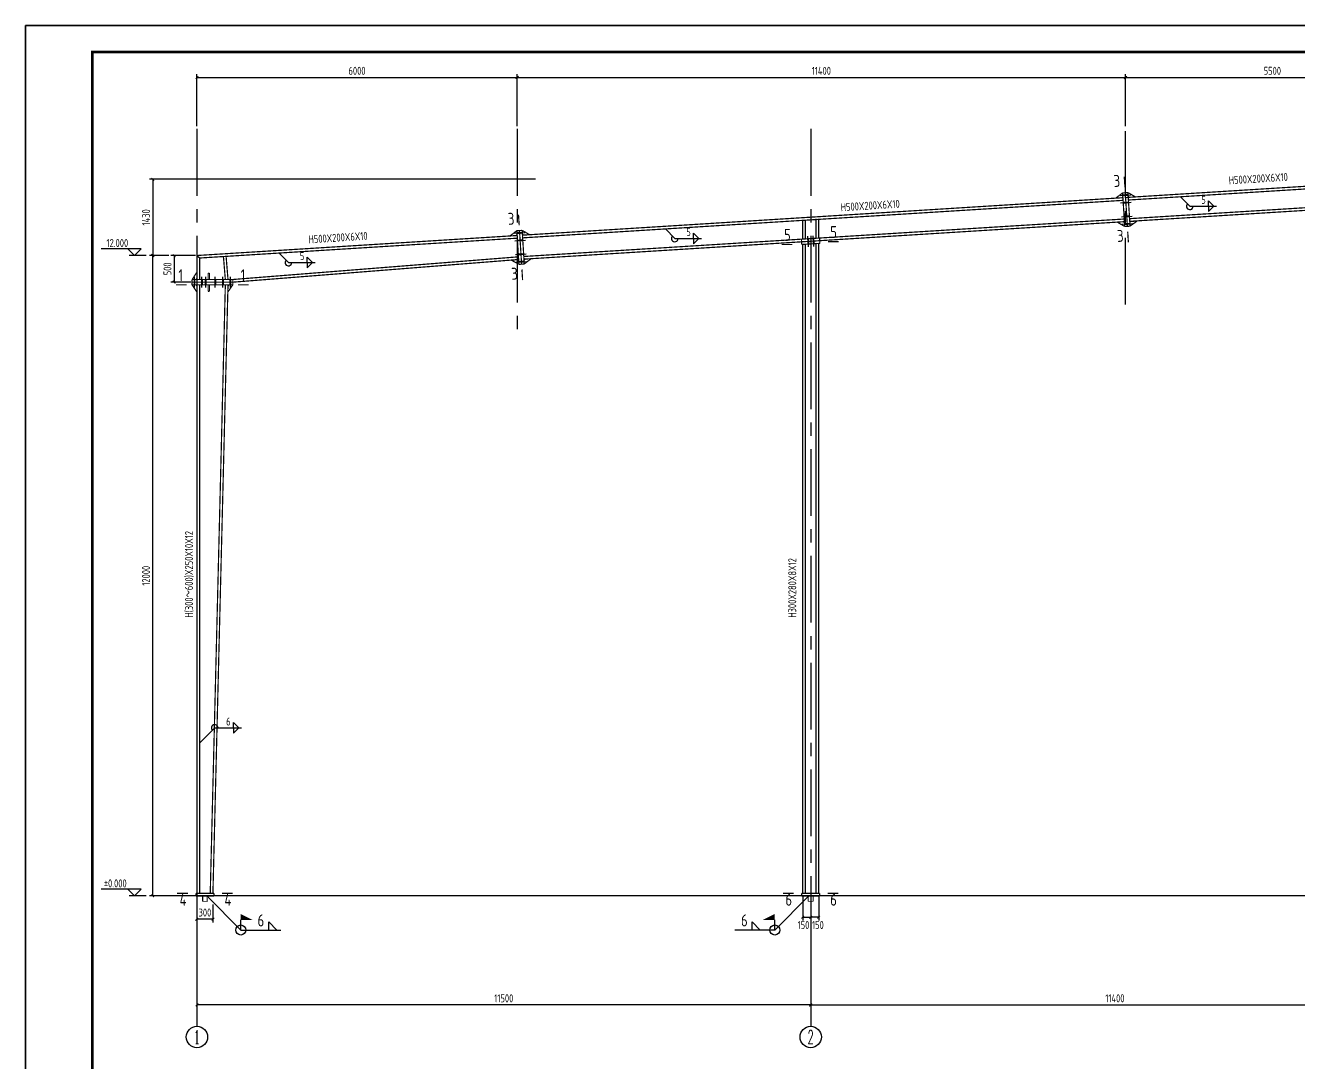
# Model space of a CAD drawing. Header units: millimetres. Extents: x 865490 to 879904, y 39442 to 44891.
# Drawn here: x 877564.8 to 878042.2, y 39655 to 40044 of the extents above; entities that cross this region are included whole.
import ezdxf
from ezdxf.enums import TextEntityAlignment as Align

# ---------------------------------------------------------------- set-up
doc = ezdxf.new("R2010")
doc.units = ezdxf.units.MM
doc.header["$LTSCALE"] = 1000
doc.header["$MEASUREMENT"] = 0
doc.linetypes.add('CENTER', pattern=[2, 1.25, -0.25, 0.25, -0.25])
doc.linetypes.add('DOTE', pattern=[2.42, 2, -0.2, 0.02, -0.2])
for name, color, linetype in [('10', 7, 'Continuous'), ('114', 2, 'Continuous'), ('116', 1, 'Continuous'), ('14', 2, 'Continuous'), ('1530', 253, 'Continuous'), ('1534', 7, 'Continuous'), ('AXIS', 3, 'Continuous'), ('AXIS_TEXT', 7, 'Continuous'), ('DIM', 7, 'Continuous'), ('DOTE', 1, 'DOTE'), ('M_Prof', 2, 'Continuous'), ('柱子', 8, 'Continuous'), ('标准截面(白色)', 7, 'Continuous'), ('焊缝标注', 3, 'Continuous')]:
    doc.layers.add(name, color=color, linetype=linetype)
doc.styles.add('_TCH_AXIS', font='COMPLEX', dxfattribs={"bigfont": 'GBCBIG'})
doc.styles.add('COMPLEX', font='COMPLEX')
doc.styles.add('GBHZ', font='gbenor.shx', dxfattribs={"width": 0.9, "bigfont": 'gbcbig.shx'})
doc.dimstyles.new('Y50', dxfattribs={"dimscale": 0, "dimtxt": 3, "dimasz": 0.01, "dimexe": 1.2, "dimexo": 1, "dimgap": 1, "dimtad": 1, "dimdec": 0, "dimlfac": 50, "dimzin": 0, "dimdsep": 46, "dimtxsty": 'GBHZ', "dimblk1": 'DX', "dimblk2": 'DX', "dimsah": 1, "dimcen": 0.09, "dimdle": 1, "dimadec": 0, "dimazin": 0, "dimtfac": 1, "dimtdec": 0, "dimtix": 1, "dimtmove": 2, "dimatfit": 3, "dimldrblk": 'DX', "dimfxl": 0, "dimtolj": 1, "dimtzin": 0, "dimarcsym": 0})

# ---------------------------------------------------------------- blocks, each defined once
blk = doc.blocks.new('DX')
at = {"color": 0, "linetype": 'ByBlock', "const_width": 40}
blk.add_lwpolyline([(-54, -51), (46, 49)], dxfattribs=at)
blk = doc.blocks.new('*D692')
at = {"color": 0, "lineweight": -2, "transparency": 16777216}
for p, q in [((877629.06, 39714.49), (877629.06, 39707.83)), ((877635.06, 39714.49), (877635.06, 39707.83)), ((877629.05, 39709.03), (877629.04, 39709.03)), ((877635.06, 39709.03), (877629.06, 39709.03)), ((877635.07, 39709.03), (877635.08, 39709.03))]:
    blk.add_line(p, q, dxfattribs=at)
at = {"layer": 'Defpoints', "color": 0, "transparency": 16777216}
for p in [(877629.06, 39715.49), (877635.06, 39715.49), (877629.06, 39709.03)]:
    blk.add_point(p, dxfattribs=at)
at = {"color": 0, "lineweight": -2, "transparency": 16777216, "xscale": 0.01, "yscale": 0.01, "zscale": 0.01}
blk.add_blockref('DX', (877629.06, 39709.03), dxfattribs=at)
at = {"color": 0, "lineweight": -2, "transparency": 16777216, "xscale": 0.01, "yscale": 0.01, "zscale": 0.01, "rotation": 180}
blk.add_blockref('DX', (877635.06, 39709.03), dxfattribs=at)
at = {"color": 0, "transparency": 16777216, "insert": (877632.06, 39711.53), "char_height": 3, "attachment_point": 5, "style": 'GBHZ'}
blk.add_mtext('\\A1;300', dxfattribs=at)
blk = doc.blocks.new('_AXISO')
blk.add_circle((0, 0), 0.5)
at = {"layer": 'AXIS_TEXT', "style": 'COMPLEX', "width": 1.041667}
blk.add_attdef('A', text='', height=0.56, dxfattribs=at).set_placement((-0.25, -0.28), (0.25, -0.28), align=Align.FIT)
blk = doc.blocks.new('*D678')
at = {"layer": 'Defpoints', "color": 0, "transparency": 16777216}
for p in [(877859.06, 39700.89), (878087.06, 39700.89), (878087.06, 39676.89)]:
    blk.add_point(p, dxfattribs=at)
at = {"layer": 'dim', "color": 0, "lineweight": -2, "transparency": 16777216}
for p, q in [((877859.06, 39699.89), (877859.06, 39675.69)), ((878087.06, 39699.89), (878087.06, 39675.69)), ((877859.07, 39676.89), (878087.05, 39676.89))]:
    blk.add_line(p, q, dxfattribs=at)
at = {"layer": 'dim', "color": 0, "lineweight": -2, "transparency": 16777216, "xscale": 0.01, "yscale": 0.01, "zscale": 0.01, "rotation": 180}
blk.add_blockref('DX', (877859.06, 39676.89), dxfattribs=at)
at = {"layer": 'dim', "color": 0, "lineweight": -2, "transparency": 16777216, "xscale": 0.01, "yscale": 0.01, "zscale": 0.01}
blk.add_blockref('DX', (878087.06, 39676.89), dxfattribs=at)
at = {"layer": 'dim', "color": 0, "transparency": 16777216, "insert": (877973.06, 39679.39), "char_height": 3, "attachment_point": 5, "style": 'GBHZ'}
blk.add_mtext('\\A1;11400', dxfattribs=at)
blk = doc.blocks.new('*D681')
at = {"layer": 'Defpoints', "color": 0, "transparency": 16777216}
for p in [(877612.5, 39957.75), (877619.56, 39957.75), (877619.03, 39717.75)]:
    blk.add_point(p, dxfattribs=at)
at = {"layer": 'dim', "color": 0, "lineweight": -2, "transparency": 16777216}
for p, q in [((877618.56, 39957.75), (877611.3, 39957.75)), ((877612.5, 39717.76), (877612.5, 39957.74)), ((877618.03, 39717.75), (877611.3, 39717.75))]:
    blk.add_line(p, q, dxfattribs=at)
at = {"layer": 'dim', "color": 0, "lineweight": -2, "transparency": 16777216, "xscale": 0.01, "yscale": 0.01, "zscale": 0.01}
for p, rotation in [((877612.5, 39957.75), 90), ((877612.5, 39717.75), 270)]:
    blk.add_blockref('DX', p, dxfattribs=dict(at, rotation=rotation))
at = {"layer": 'dim', "color": 0, "transparency": 16777216, "insert": (877610, 39837.75), "char_height": 3, "attachment_point": 5, "rotation": 90, "style": 'GBHZ'}
blk.add_mtext('\\A1;12000', dxfattribs=at)
blk = doc.blocks.new('*D682')
at = {"layer": 'Defpoints', "color": 0, "transparency": 16777216}
for p in [(877756.94, 39986.35), (877612.5, 39957.75), (877619.56, 39957.75)]:
    blk.add_point(p, dxfattribs=at)
at = {"layer": 'dim', "color": 0, "lineweight": -2, "transparency": 16777216}
for p, q in [((877755.94, 39986.35), (877611.3, 39986.35)), ((877612.5, 39986.34), (877612.5, 39957.76)), ((877618.56, 39957.75), (877611.3, 39957.75))]:
    blk.add_line(p, q, dxfattribs=at)
at = {"layer": 'dim', "color": 0, "lineweight": -2, "transparency": 16777216, "xscale": 0.01, "yscale": 0.01, "zscale": 0.01}
for p, rotation in [((877612.5, 39986.35), 90), ((877612.5, 39957.75), 270)]:
    blk.add_blockref('DX', p, dxfattribs=dict(at, rotation=rotation))
at = {"layer": 'dim', "color": 0, "transparency": 16777216, "insert": (877610, 39972.05), "char_height": 3, "attachment_point": 5, "rotation": 90, "style": 'GBHZ'}
blk.add_mtext('\\A1;1430', dxfattribs=at)
blk = doc.blocks.new('*D686')
at = {"layer": 'Defpoints', "color": 0, "transparency": 16777216}
for p in [(877749.06, 40024.47), (877629.06, 40005.16), (877749.06, 40005.16)]:
    blk.add_point(p, dxfattribs=at)
at = {"layer": 'dim', "color": 0, "lineweight": -2, "transparency": 16777216}
for p, q in [((877629.06, 40006.16), (877629.06, 40025.67)), ((877629.07, 40024.47), (877749.05, 40024.47)), ((877749.06, 40006.16), (877749.06, 40025.67))]:
    blk.add_line(p, q, dxfattribs=at)
at = {"layer": 'dim', "color": 0, "lineweight": -2, "transparency": 16777216, "xscale": 0.01, "yscale": 0.01, "zscale": 0.01, "rotation": 180}
blk.add_blockref('DX', (877629.06, 40024.47), dxfattribs=at)
at = {"layer": 'dim', "color": 0, "lineweight": -2, "transparency": 16777216, "xscale": 0.01, "yscale": 0.01, "zscale": 0.01}
blk.add_blockref('DX', (877749.06, 40024.47), dxfattribs=at)
at = {"layer": 'dim', "color": 0, "transparency": 16777216, "insert": (877689.06, 40026.97), "char_height": 3, "attachment_point": 5, "style": 'GBHZ'}
blk.add_mtext('\\A1;6000', dxfattribs=at)
blk = doc.blocks.new('*D687')
at = {"layer": 'Defpoints', "color": 0, "transparency": 16777216}
for p in [(877977.06, 40024.47), (877749.06, 40005.16), (877977.06, 40005.16)]:
    blk.add_point(p, dxfattribs=at)
at = {"layer": 'dim', "color": 0, "lineweight": -2, "transparency": 16777216}
for p, q in [((877749.06, 40006.16), (877749.06, 40025.67)), ((877749.07, 40024.47), (877977.05, 40024.47)), ((877977.06, 40006.16), (877977.06, 40025.67))]:
    blk.add_line(p, q, dxfattribs=at)
at = {"layer": 'dim', "color": 0, "lineweight": -2, "transparency": 16777216, "xscale": 0.01, "yscale": 0.01, "zscale": 0.01, "rotation": 180}
blk.add_blockref('DX', (877749.06, 40024.47), dxfattribs=at)
at = {"layer": 'dim', "color": 0, "lineweight": -2, "transparency": 16777216, "xscale": 0.01, "yscale": 0.01, "zscale": 0.01}
blk.add_blockref('DX', (877977.06, 40024.47), dxfattribs=at)
at = {"layer": 'dim', "color": 0, "transparency": 16777216, "insert": (877863.06, 40026.97), "char_height": 3, "attachment_point": 5, "style": 'GBHZ'}
blk.add_mtext('\\A1;11400', dxfattribs=at)
blk = doc.blocks.new('*D688')
at = {"layer": 'Defpoints', "color": 0, "transparency": 16777216}
for p in [(878087.06, 40024.47), (877977.06, 40005.16), (878087.06, 40005.16)]:
    blk.add_point(p, dxfattribs=at)
at = {"layer": 'dim', "color": 0, "lineweight": -2, "transparency": 16777216}
for p, q in [((877977.06, 40006.16), (877977.06, 40025.67)), ((877977.07, 40024.47), (878087.05, 40024.47)), ((878087.06, 40006.16), (878087.06, 40025.67))]:
    blk.add_line(p, q, dxfattribs=at)
at = {"layer": 'dim', "color": 0, "lineweight": -2, "transparency": 16777216, "xscale": 0.01, "yscale": 0.01, "zscale": 0.01, "rotation": 180}
blk.add_blockref('DX', (877977.06, 40024.47), dxfattribs=at)
at = {"layer": 'dim', "color": 0, "lineweight": -2, "transparency": 16777216, "xscale": 0.01, "yscale": 0.01, "zscale": 0.01}
blk.add_blockref('DX', (878087.06, 40024.47), dxfattribs=at)
at = {"layer": 'dim', "color": 0, "transparency": 16777216, "insert": (878032.06, 40026.97), "char_height": 3, "attachment_point": 5, "style": 'GBHZ'}
blk.add_mtext('\\A1;5500', dxfattribs=at)
blk = doc.blocks.new('*D690')
at = {"layer": 'Defpoints', "color": 0, "transparency": 16777216}
for p in [(877629.58, 39957.75), (877620.54, 39947.76), (877627.75, 39947.76)]:
    blk.add_point(p, dxfattribs=at)
at = {"layer": 'dim', "color": 0, "lineweight": -2, "transparency": 16777216}
for p, q in [((877628.58, 39957.75), (877619.34, 39957.75)), ((877620.54, 39957.74), (877620.54, 39947.77)), ((877626.75, 39947.76), (877619.34, 39947.76))]:
    blk.add_line(p, q, dxfattribs=at)
at = {"layer": 'dim', "color": 0, "lineweight": -2, "transparency": 16777216, "xscale": 0.01, "yscale": 0.01, "zscale": 0.01}
for p, rotation in [((877620.54, 39957.75), 90), ((877620.54, 39947.76), 270)]:
    blk.add_blockref('DX', p, dxfattribs=dict(at, rotation=rotation))
at = {"layer": 'dim', "color": 0, "transparency": 16777216, "insert": (877618.04, 39952.75), "char_height": 3, "attachment_point": 5, "rotation": 90, "style": 'GBHZ'}
blk.add_mtext('\\A1;500', dxfattribs=at)
blk = doc.blocks.new('*D709')
at = {"layer": 'Defpoints', "color": 0, "transparency": 16777216}
for p in [(877629.06, 39700.89), (877859.06, 39700.89), (877629.06, 39676.89)]:
    blk.add_point(p, dxfattribs=at)
at = {"layer": 'dim', "color": 0, "lineweight": -2, "transparency": 16777216}
for p, q in [((877629.06, 39699.89), (877629.06, 39675.69)), ((877859.06, 39699.89), (877859.06, 39675.69)), ((877859.05, 39676.89), (877629.07, 39676.89))]:
    blk.add_line(p, q, dxfattribs=at)
at = {"layer": 'dim', "color": 0, "lineweight": -2, "transparency": 16777216, "xscale": 0.01, "yscale": 0.01, "zscale": 0.01, "rotation": 180}
blk.add_blockref('DX', (877629.06, 39676.89), dxfattribs=at)
at = {"layer": 'dim', "color": 0, "lineweight": -2, "transparency": 16777216, "xscale": 0.01, "yscale": 0.01, "zscale": 0.01}
blk.add_blockref('DX', (877859.06, 39676.89), dxfattribs=at)
at = {"layer": 'dim', "color": 0, "transparency": 16777216, "insert": (877744.06, 39679.39), "char_height": 3, "attachment_point": 5, "style": 'GBHZ'}
blk.add_mtext('\\A1;11500', dxfattribs=at)
blk = doc.blocks.new('*D710')
at = {"layer": 'Defpoints', "color": 0, "transparency": 16777216}
for p in [(877856.06, 39718.75), (877859.06, 39718.75), (877859.06, 39709.8)]:
    blk.add_point(p, dxfattribs=at)
at = {"layer": 'dim', "color": 0, "lineweight": -2, "transparency": 16777216}
for p, q in [((877856.06, 39717.75), (877856.06, 39708.6)), ((877859.06, 39717.75), (877859.06, 39708.6)), ((877856.07, 39709.8), (877859.05, 39709.8))]:
    blk.add_line(p, q, dxfattribs=at)
at = {"layer": 'dim', "color": 0, "lineweight": -2, "transparency": 16777216, "xscale": 0.01, "yscale": 0.01, "zscale": 0.01, "rotation": 180}
blk.add_blockref('DX', (877856.06, 39709.8), dxfattribs=at)
at = {"layer": 'dim', "color": 0, "lineweight": -2, "transparency": 16777216, "xscale": 0.01, "yscale": 0.01, "zscale": 0.01}
blk.add_blockref('DX', (877859.06, 39709.8), dxfattribs=at)
at = {"layer": 'dim', "color": 0, "transparency": 16777216, "insert": (877856.36, 39706.86), "char_height": 3, "attachment_point": 5, "style": 'GBHZ'}
blk.add_mtext('\\A1;150', dxfattribs=at)
blk = doc.blocks.new('*D711')
at = {"layer": 'Defpoints', "color": 0, "transparency": 16777216}
for p in [(877859.06, 39718.75), (877862.06, 39718.75), (877859.06, 39709.8)]:
    blk.add_point(p, dxfattribs=at)
at = {"layer": 'dim', "color": 0, "lineweight": -2, "transparency": 16777216}
for p, q in [((877859.06, 39717.75), (877859.06, 39708.6)), ((877862.06, 39717.75), (877862.06, 39708.6)), ((877862.05, 39709.8), (877859.07, 39709.8))]:
    blk.add_line(p, q, dxfattribs=at)
at = {"layer": 'dim', "color": 0, "lineweight": -2, "transparency": 16777216, "xscale": 0.01, "yscale": 0.01, "zscale": 0.01, "rotation": 180}
blk.add_blockref('DX', (877859.06, 39709.8), dxfattribs=at)
at = {"layer": 'dim', "color": 0, "lineweight": -2, "transparency": 16777216, "xscale": 0.01, "yscale": 0.01, "zscale": 0.01}
blk.add_blockref('DX', (877862.06, 39709.8), dxfattribs=at)
at = {"layer": 'dim', "color": 0, "transparency": 16777216, "insert": (877861.77, 39706.86), "char_height": 3, "attachment_point": 5, "style": 'GBHZ'}
blk.add_mtext('\\A1;150', dxfattribs=at)

msp = doc.modelspace()

# ---------------------------------------------------------------- linework, layer by layer
for p, q in [((877564.825, 39449.955), (877564.825, 40043.955)), ((877564.825, 40043.955), (877564.825, 39449.955))]:
    msp.add_line(p, q)
at = {"color": 0}
for p, q in [((878616.075, 40043.955), (877564.825, 40043.955)), ((877564.825, 40043.955), (878616.075, 40043.955))]:
    msp.add_line(p, q, dxfattribs=at)
at = {"color": 0, "const_width": 1}
msp.add_lwpolyline([(878606.075, 39459.955), (877589.825, 39459.955), (877589.825, 40033.955), (878606.075, 40033.955)], close=True, dxfattribs=at)
at = {"layer": '10', "const_width": 0.45}
for points in [[(877976.578, 39987.265), (877976.828, 39983.273)], [(877749.576, 39973.09), (877749.826, 39969.098)], [(877978.113, 39962.693), (877977.864, 39966.685)], [(877852.152, 39961.875), (877848.152, 39961.875)], [(877869.49, 39962.944), (877865.49, 39962.944)], [(877751.111, 39948.518), (877750.862, 39952.51)], [(877621.228, 39946.759), (877625.228, 39946.759)], [(877648.516, 39946.759), (877644.516, 39946.759)], [(877621.664, 39718.749), (877625.664, 39718.749)], [(877642.465, 39718.749), (877638.465, 39718.749)], [(877848.664, 39718.749), (877852.664, 39718.749)], [(877869.464, 39718.749), (877865.464, 39718.749)]]:
    msp.add_lwpolyline(points, dxfattribs=at)
at = {"layer": '114'}
for p, q in [((877975.012, 39980.254), (877979.005, 39980.503)), ((877975.187, 39977.459), (877979.179, 39977.709)), ((877975.511, 39972.27), (877979.503, 39972.519)), ((877975.685, 39969.475), (877979.678, 39969.724)), ((877748.01, 39966.079), (877752.003, 39966.328)), ((877858.253, 39961.04), (877858.004, 39965.032)), ((877860.25, 39961.164), (877860, 39965.157)), ((877748.185, 39963.284), (877752.177, 39963.533)), ((877748.509, 39958.095), (877752.501, 39958.344)), ((877748.683, 39955.3), (877752.676, 39955.549)), ((877628.164, 39945.759), (877628.164, 39949.759)), ((877630.964, 39945.759), (877630.964, 39949.759)), ((877632.364, 39945.759), (877632.364, 39949.759)), ((877635.933, 39945.759), (877635.933, 39949.759)), ((877638.815, 39945.759), (877638.815, 39949.759)), ((877641.616, 39945.759), (877641.616, 39949.759))]:
    msp.add_line(p, q, dxfattribs=at)
at = {"layer": '114', "color": 1, "const_width": 0.7}
for points in [[(877976.01, 39980.316), (877978.006, 39980.441)], [(877976.185, 39977.522), (877978.181, 39977.646)], [(877976.509, 39972.332), (877978.505, 39972.457)], [(877976.683, 39969.537), (877978.68, 39969.662)], [(877749.008, 39966.141), (877751.004, 39966.266)], [(877749.183, 39963.347), (877751.179, 39963.471)], [(877858.191, 39962.038), (877858.066, 39964.034)], [(877860.187, 39962.162), (877860.063, 39964.159)], [(877749.507, 39958.158), (877751.503, 39958.282)], [(877749.681, 39955.362), (877751.678, 39955.487)], [(877628.164, 39946.759), (877628.164, 39948.759)], [(877630.964, 39946.759), (877630.964, 39948.759)], [(877632.364, 39946.759), (877632.364, 39948.759)], [(877635.933, 39946.759), (877635.933, 39948.759)], [(877638.815, 39946.759), (877638.815, 39948.759)], [(877641.616, 39946.759), (877641.616, 39948.759)]]:
    msp.add_lwpolyline(points, dxfattribs=at)
at = {"layer": '116', "const_width": 0.2}
for points in [[(877631.064, 39717.749), (877631.064, 39715.749)], [(877631.364, 39717.749), (877631.364, 39715.749)], [(877632.764, 39717.749), (877632.764, 39715.749)], [(877633.064, 39717.749), (877633.064, 39715.749)], [(877858.064, 39717.749), (877858.064, 39715.749)], [(877858.364, 39717.749), (877858.364, 39715.749)], [(877859.764, 39717.749), (877859.764, 39715.749)], [(877860.064, 39717.749), (877860.064, 39715.749)], [(877631.064, 39715.749), (877633.064, 39715.749)], [(877860.064, 39715.749), (877858.064, 39715.749)]]:
    msp.add_lwpolyline(points, dxfattribs=at)
at = {"layer": '14', "const_width": 0.45}
for points in [[(877973.372, 39979.25), (877975.954, 39981.215)], [(877975.667, 39979.393), (877973.372, 39979.25)], [(877976.041, 39979.817), (877975.667, 39979.393)], [(877975.954, 39981.215), (877976.952, 39981.277)], [(877976.741, 39968.619), (877975.954, 39981.215)], [(877975.954, 39981.215), (877976.041, 39979.817)], [(877976.952, 39981.277), (877977.95, 39981.339)], [(877976.952, 39981.277), (877977.739, 39968.681)], [(877977.739, 39968.681), (877976.952, 39981.277)], [(877977.95, 39981.339), (877978.737, 39968.744)], [(877978.038, 39979.942), (877977.95, 39981.339)], [(877977.95, 39981.339), (877980.757, 39979.711)], [(877978.462, 39979.568), (877978.038, 39979.942)], [(877980.757, 39979.711), (877978.462, 39979.568)], [(877856.064, 39963.909), (877856.064, 39970.922)], [(877857.065, 39963.971), (877857.065, 39970.985)], [(877861.064, 39964.221), (877861.064, 39971.541)], [(877862.064, 39964.284), (877862.064, 39971.541)], [(877973.933, 39970.267), (877976.228, 39970.411)], [(877976.74, 39968.639), (877973.933, 39970.267)], [(877976.228, 39970.411), (877976.652, 39970.036)], [(877976.652, 39970.036), (877976.74, 39968.639)], [(877978.648, 39970.161), (877979.023, 39970.569)], [(877978.736, 39968.764), (877978.648, 39970.161)], [(877981.323, 39970.616), (877978.736, 39968.764)], [(877979.023, 39970.569), (877981.323, 39970.616)], [(877746.37, 39965.075), (877748.952, 39967.039)], [(877748.665, 39965.218), (877746.37, 39965.075)], [(877749.04, 39965.642), (877748.665, 39965.218)], [(877748.952, 39967.039), (877749.95, 39967.102)], [(877749.739, 39954.444), (877748.952, 39967.039)], [(877748.952, 39967.039), (877749.04, 39965.642)], [(877749.95, 39967.102), (877750.948, 39967.164)], [(877749.95, 39967.102), (877750.737, 39954.506)], [(877750.737, 39954.506), (877749.95, 39967.102)], [(877750.948, 39967.164), (877751.735, 39954.568)], [(877751.036, 39965.767), (877750.948, 39967.164)], [(877750.948, 39967.164), (877753.755, 39965.536)], [(877751.46, 39965.392), (877751.036, 39965.767)], [(877753.755, 39965.536), (877751.46, 39965.392)], [(877977.739, 39968.681), (877976.741, 39968.619)], [(877978.737, 39968.744), (877977.739, 39968.681)], [(877855.605, 39963.88), (877862.4, 39964.304)], [(877855.605, 39963.88), (877855.667, 39962.882)], [(877855.667, 39962.882), (877862.462, 39963.306)], [(877862.462, 39963.306), (877855.667, 39962.882)], [(877855.729, 39961.884), (877855.667, 39962.882)], [(877862.524, 39962.308), (877855.729, 39961.884)], [(877862.4, 39964.304), (877862.462, 39963.306)], [(877862.462, 39963.306), (877862.524, 39962.308)], [(877629.064, 39948.759), (877629.064, 39957.749)], [(877629.064, 39957.749), (877630.064, 39956.81)], [(877630.064, 39956.81), (877630.064, 39948.759)], [(877639.004, 39957.368), (877640.001, 39957.43)], [(877639.715, 39948.759), (877639.004, 39957.368)], [(877640.001, 39957.43), (877640.716, 39948.759)], [(877746.94, 39955.977), (877749.228, 39956.218)], [(877749.738, 39954.464), (877746.94, 39955.977)], [(877749.228, 39956.218), (877749.65, 39955.861)], [(877749.65, 39955.861), (877749.738, 39954.464)], [(877751.646, 39955.986), (877752.021, 39956.41)], [(877751.734, 39954.588), (877751.646, 39955.986)], [(877754.316, 39956.553), (877751.734, 39954.588)], [(877752.021, 39956.41), (877754.316, 39956.553)], [(877627.265, 39948.759), (877629.064, 39951.459)], [(877629.064, 39951.459), (877629.064, 39949.159)], [(877633.265, 39948.759), (877633.265, 39951.159)], [(877633.265, 39951.159), (877633.765, 39951.159)], [(877633.765, 39951.159), (877633.765, 39948.759)], [(877750.737, 39954.506), (877749.739, 39954.444)], [(877751.735, 39954.568), (877750.737, 39954.506)], [(877627.228, 39948.759), (877642.516, 39948.759)], [(877627.228, 39947.759), (877627.228, 39948.759)], [(877627.228, 39947.759), (877642.516, 39947.759)], [(877627.228, 39946.759), (877627.228, 39947.759)], [(877642.516, 39947.759), (877627.228, 39947.759)], [(877642.516, 39946.759), (877627.228, 39946.759)], [(877628.664, 39948.759), (877627.265, 39948.759)], [(877629.064, 39944.059), (877627.265, 39946.759)], [(877627.265, 39946.759), (877628.664, 39946.759)], [(877629.064, 39949.159), (877628.664, 39948.759)], [(877628.664, 39946.759), (877629.064, 39946.359)], [(877630.064, 39948.759), (877629.064, 39948.759)], [(877629.064, 39946.359), (877629.064, 39944.059)], [(877633.765, 39948.759), (877633.265, 39948.759)], [(877633.265, 39946.759), (877633.265, 39944.359)], [(877633.765, 39946.759), (877633.265, 39946.759)], [(877633.765, 39944.359), (877633.765, 39946.759)], [(877640.716, 39948.759), (877639.715, 39948.759)], [(877642.516, 39946.759), (877640.648, 39944.06)], [(877640.648, 39944.06), (877640.706, 39946.359)], [(877640.706, 39946.359), (877641.116, 39946.759)], [(877641.116, 39946.759), (877642.516, 39946.759)], [(877642.516, 39948.759), (877642.516, 39947.759)], [(877642.516, 39947.759), (877642.516, 39946.759)], [(877633.265, 39944.359), (877633.765, 39944.359)], [(877628.664, 39717.749), (877628.664, 39718.749)], [(877628.664, 39718.749), (877635.465, 39718.749)], [(877635.465, 39717.749), (877628.664, 39717.749)], [(877635.465, 39718.749), (877635.465, 39717.749)], [(877855.664, 39717.749), (877855.664, 39718.749)], [(877855.664, 39718.749), (877862.464, 39718.749)], [(877862.464, 39717.749), (877855.664, 39717.749)], [(877862.464, 39718.749), (877862.464, 39717.749)]]:
    msp.add_lwpolyline(points, dxfattribs=at)
at = {"layer": '1530'}
for p, q in [((877610.103, 39957.749), (877603.632, 39957.749)), ((877610.103, 39717.749), (877603.632, 39717.749))]:
    msp.add_line(p, q, dxfattribs=at)
at = {"layer": '1534'}
for points in [[(877603.132, 39960.249), (877605.632, 39957.749), (877608.132, 39960.249), (877593.198, 39960.249)], [(877603.132, 39720.249), (877605.632, 39717.749), (877608.132, 39720.249), (877593.198, 39720.249)]]:
    msp.add_lwpolyline(points, dxfattribs=at)
at = {"layer": 'AXIS', "color": 0}
for p, q in [((877629.064, 39700.89), (877629.064, 39668.89)), ((877859.064, 39700.89), (877859.064, 39668.89))]:
    msp.add_line(p, q, dxfattribs=at)
at = {"layer": 'DOTE', "linetype": 'CENTER', "ltscale": 0.02}
for p, q in [((877629.064, 40005.161), (877629.064, 39700.89)), ((877749.064, 40005.161), (877749.064, 39927.816)), ((877859.064, 40005.161), (877859.064, 39700.89)), ((877977.064, 39939.37), (877977.064, 40005.161))]:
    msp.add_line(p, q, dxfattribs=at)
at = {"layer": 'M_Prof'}
msp.add_line((878580.502, 39717.749), (877617.846, 39717.749), dxfattribs=at)
at = {"layer": '柱子', "const_width": 0.45}
for points in [[(877977.064, 39979.48), (878090.064, 39986.537)], [(877978.125, 39978.545), (878089.064, 39985.472)], [(877751.061, 39965.368), (877976.066, 39979.418)], [(877751.123, 39964.369), (877976.129, 39978.42)], [(877978.561, 39971.559), (878074.594, 39977.541)], [(877978.624, 39970.56), (878074.594, 39976.541)], [(877751.559, 39957.383), (877976.565, 39971.434)], [(877751.621, 39956.385), (877976.627, 39970.436)], [(877629.064, 39957.749), (877749.064, 39965.243)], [(877630.064, 39956.81), (877749.127, 39964.245)], [(877856.064, 39718.749), (877856.064, 39961.905)], [(877857.065, 39718.749), (877857.065, 39961.967)], [(877861.064, 39718.749), (877861.064, 39962.217)], [(877862.064, 39718.749), (877862.064, 39962.28)], [(877642.516, 39948.759), (877749.563, 39957.259)], [(877642.516, 39947.753), (877749.625, 39956.26)], [(877629.064, 39718.749), (877629.064, 39946.759)], [(877629.064, 39946.759), (877630.064, 39946.759)], [(877630.064, 39718.749), (877630.064, 39946.759)], [(877634.064, 39718.749), (877639.715, 39946.759)], [(877635.064, 39718.749), (877640.716, 39946.759)], [(877639.715, 39946.759), (877640.716, 39946.759)]]:
    msp.add_lwpolyline(points, dxfattribs=at)
at = {"layer": '焊缝标注'}
for p, q in [((877997.611, 39979.761), (878001.137, 39976.216)), ((878001.137, 39976.216), (878011.137, 39976.216)), ((878008.137, 39978.216), (878010.137, 39976.216)), ((878008.137, 39976.216), (878008.137, 39978.216)), ((878008.137, 39974.216), (878010.137, 39976.216)), ((878008.137, 39976.216), (878008.137, 39974.216)), ((877804.625, 39967.71), (877808.151, 39964.165)), ((877815.151, 39966.165), (877817.151, 39964.165)), ((877815.151, 39964.165), (877815.151, 39966.165)), ((877808.151, 39964.165), (877818.151, 39964.165)), ((877815.151, 39962.165), (877817.151, 39964.165)), ((877815.151, 39964.165), (877815.151, 39962.165)), ((877659.83, 39958.669), (877663.356, 39955.123)), ((877670.356, 39957.123), (877672.356, 39955.123)), ((877670.356, 39955.123), (877670.356, 39957.123)), ((877663.356, 39955.123), (877673.356, 39955.123)), ((877670.356, 39953.123), (877672.356, 39955.123)), ((877670.356, 39955.123), (877670.356, 39953.123)), ((877630.064, 39775.057), (877635.724, 39780.711)), ((877635.724, 39780.711), (877645.724, 39780.711)), ((877642.724, 39782.711), (877644.724, 39780.711)), ((877642.724, 39780.711), (877642.724, 39782.711)), ((877642.724, 39778.711), (877644.724, 39780.711)), ((877642.724, 39780.711), (877642.724, 39778.711)), ((877632.814, 39717.749), (877645.507, 39704.986)), ((877858.314, 39717.749), (877845.622, 39704.986)), ((877645.507, 39704.986), (877645.507, 39708.736)), ((877656.007, 39707.986), (877659.007, 39704.986)), ((877656.007, 39704.986), (877656.007, 39707.986)), ((877837.159, 39707.986), (877840.159, 39704.986)), ((877837.159, 39704.986), (877837.159, 39707.986)), ((877845.622, 39704.986), (877845.622, 39708.736)), ((877645.507, 39704.986), (877660.507, 39704.986)), ((877845.622, 39704.986), (877830.622, 39704.986))]:
    msp.add_line(p, q, dxfattribs=at)
for centre in [(877645.507, 39704.986), (877845.622, 39704.986)]:
    msp.add_circle(centre, 1.875, dxfattribs=at)
for centre, start, end in [((878001.137, 39976.216), 134.84025, 0), ((877808.151, 39964.165), 134.84025, 0), ((877663.356, 39955.123), 134.84028, 0), ((877635.724, 39780.711), 0, 224.97719)]:
    msp.add_arc(centre, 1.25, start, end, dxfattribs=at)
for points in [[(877997.611, 39979.761), (877998.21, 39978.947), (877998.423, 39979.158)], [(877804.625, 39967.71), (877805.224, 39966.895), (877805.436, 39967.107)], [(877659.83, 39958.669), (877660.429, 39957.854), (877660.642, 39958.065)], [(877630.064, 39775.057), (877630.878, 39775.657), (877630.666, 39775.87)], [(877645.507, 39708.736), (877650.007, 39708.736), (877645.507, 39710.986)], [(877845.622, 39708.736), (877841.122, 39708.736), (877845.622, 39710.986)]]:
    msp.add_solid(points, dxfattribs=at)

# ---------------------------------------------------------------- block references
at = {"layer": 'AXIS', "color": 0}
ref = msp.add_blockref('_AXISO', (877629.064, 39664.89), dxfattribs=dict(at, xscale=8, yscale=8, zscale=8))
ref.add_attrib('A', '1', dxfattribs={"layer": 'AXIS_TEXT', "color": 0, "height": 5.147, "style": '_TCH_AXIS'}).set_placement((877627.962, 39662.317), (877630.167, 39662.317), align=Align.FIT)
ref = msp.add_blockref('_AXISO', (877859.064, 39664.89), dxfattribs=dict(at, xscale=8, yscale=8, zscale=8))
ref.add_attrib('A', '2', dxfattribs={"layer": 'AXIS_TEXT', "color": 0, "height": 5.147, "style": '_TCH_AXIS', "width": 0.642857}).set_placement((877857.962, 39662.317), (877860.167, 39662.317), align=Align.FIT)

# ---------------------------------------------------------------- texts
at = {"layer": '10', "style": 'GBHZ', "width": 0.9}
for rotation, p in [(3.57339, (877972.733, 39983.373)), (3.57333, (877745.731, 39969.198)), (3.57339, (877974.019, 39962.793)), (3.57345, (877747.017, 39948.618))]:
    msp.add_text('3', height=4.5, rotation=rotation, dxfattribs=at).set_placement(p)
for s, p in [('5', (877849.072, 39963.23)), ('5', (877866.41, 39964.299)), ('1', (877622.148, 39948.114)), ('1', (877645.436, 39948.114)), ('4', (877622.585, 39714.104)), ('4', (877639.384, 39714.104)), ('6', (877849.584, 39714.104)), ('6', (877866.384, 39714.104))]:
    msp.add_text(s, height=4.5, dxfattribs=at).set_placement(p)
at = {"layer": '1534', "style": 'GBHZ', "width": 0.9}
for s, p in [('12.000', (877595.194, 39960.949)), ('%%P0.000', (877594.196, 39720.949))]:
    msp.add_text(s, height=3, dxfattribs=at).set_placement(p)
at = {"layer": '标准截面(白色)', "style": 'GBHZ', "width": 0.9}
for s, rotation, p in [('H500X200X6X10', 3.57503, (878015.826, 39984.383)), ('H500X200X6X10', 3.57503, (877870.402, 39974.284)), ('H500X200X6X10', 3.66646, (877670.99, 39962.254)), ('H(300～600)X250X10X12', 90, (877627.588, 39822.011)), ('H300X280X8X12', 90, (877853.662, 39822.011))]:
    msp.add_text(s, height=3, rotation=rotation, dxfattribs=at).set_placement(p)
at = {"layer": '焊缝标注', "style": 'GBHZ', "width": 0.9}
for s, height, p in [('5', 3, (878005.437, 39977.116)), ('5', 3, (877812.451, 39965.065)), ('5', 3, (877667.656, 39956.023)), ('6', 3, (877640.024, 39781.611)), ('6', 4.5, (877651.807, 39706.336)), ('6', 4.5, (877832.959, 39706.336))]:
    msp.add_text(s, height=height, dxfattribs=at).set_placement(p)

# ---------------------------------------------------------------- dimensions: what is measured, and where the dimension line sits
dim = msp.add_linear_dim(base=(877629.064, 39709.029), p1=(877635.064, 39715.487), p2=(877629.064, 39715.487), dimstyle='Y50', override={"dimscale": 1})
dim.commit()
dim.dimension.update_dxf_attribs({"geometry": '*D692', "text_midpoint": (877632.064, 39711.529)})
at = {"layer": 'dim'}
for base, p1, p2, picture, middle in [((877749.064, 40024.473), (877629.064, 40005.161), (877749.064, 40005.161), '*D686', (877689.064, 40026.973)), ((877977.064, 40024.473), (877749.064, 40005.161), (877977.064, 40005.161), '*D687', (877863.064, 40026.973)), ((878087.064, 40024.473), (877977.064, 40005.161), (878087.064, 40005.161), '*D688', (878032.064, 40026.973)), ((878087.064, 39676.89), (877859.064, 39700.89), (878087.064, 39700.89), '*D678', (877973.064, 39679.39))]:
    dim = msp.add_linear_dim(base=base, p1=p1, p2=p2, dimstyle='Y50', override={"dimscale": 1}, dxfattribs=at)
    dim.commit()
    dim.dimension.update_dxf_attribs({"geometry": picture, "text_midpoint": middle})
for base, p1, p2, angle, picture, middle in [((877612.503, 39957.749), (877756.942, 39986.349), (877619.559, 39957.749), 90, '*D682', (877610.003, 39972.049)), ((877612.503, 39957.749), (877619.029, 39717.749), (877619.559, 39957.749), 270, '*D681', (877610.003, 39837.749)), ((877620.5443, 39947.7588), (877629.5819, 39957.7493), (877627.7451, 39947.7588), 90, '*D690', (877618.0443, 39952.7541)), ((877629.064, 39676.89), (877859.064, 39700.89), (877629.064, 39700.89), 180, '*D709', (877744.064, 39679.39))]:
    dim = msp.add_linear_dim(base=base, p1=p1, p2=p2, angle=angle, dimstyle='Y50', override={"dimscale": 1}, dxfattribs=at)
    dim.commit()
    dim.dimension.update_dxf_attribs({"geometry": picture, "text_midpoint": middle})
dim = msp.add_linear_dim(base=(877859.064, 39709.798), p1=(877856.064, 39718.749), p2=(877859.064, 39718.749), dimstyle='Y50', override={"dimscale": 1}, dxfattribs=at)
dim.commit()
dim.dimension.update_dxf_attribs({"geometry": '*D710', "text_midpoint": (877856.361, 39706.856), "dimtype": 160})
dim = msp.add_linear_dim(base=(877859.064, 39709.798), p1=(877862.064, 39718.749), p2=(877859.064, 39718.749), angle=180, dimstyle='Y50', override={"dimscale": 1}, dxfattribs=at)
dim.commit()
dim.dimension.update_dxf_attribs({"geometry": '*D711', "text_midpoint": (877861.768, 39706.856), "dimtype": 160})

doc.saveas('drawing.dxf')
